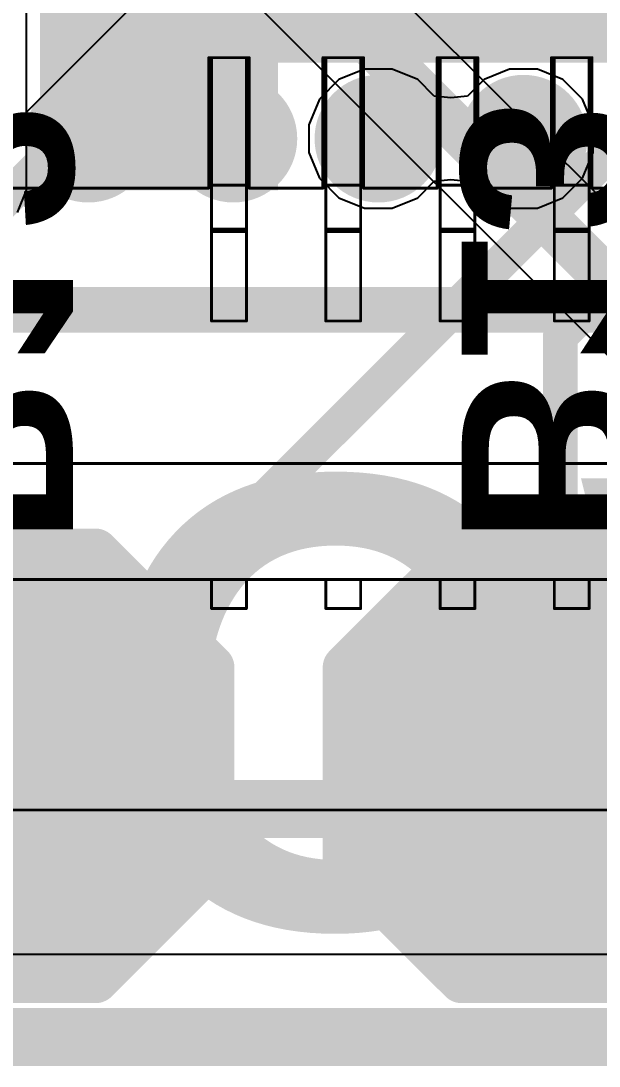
# Model space of a CAD drawing. Header units: inches. Extents: x -11 to 5433, y -4 to 5447.
# Drawn here: x 7.078 to 9.609, y -3.627 to 0.953 of the extents above; entities that cross this region are included whole.
import ezdxf

# ---------------------------------------------------------------- set-up
doc = ezdxf.new("R2010")
doc.units = ezdxf.units.IN
for name, color, linetype in [('Board_outline', 216, 'Continuous'), ('Bottom Layer', 5, 'Continuous'), ('Bottom Overlay', 54, 'Continuous'), ('Bottom Paste', 16, 'Continuous'), ('Bottom Solder', 6, 'Continuous'), ('Ground', 16, 'Continuous'), ('Mechanical 4', 56, 'Continuous'), ('Power', 76, 'Continuous'), ('Top Layer', 1, 'Continuous'), ('Top Overlay', 2, 'Continuous'), ('Top Paste', 8, 'Continuous'), ('Top Solder', 216, 'Continuous')]:
    doc.layers.add(name, color=color, linetype=linetype)
doc.styles.add('Arial_Bold', font='', dxfattribs={"height": 0.2})
doc.styles.get('Arial_Bold').set_extended_font_data('Arial', bold=True)

# ---------------------------------------------------------------- blocks, each defined once
blk = doc.blocks.new('T__________B_127')
at = {"layer": 'Bottom Layer'}
blk.add_hatch(color=5, dxfattribs=at).paths.add_polyline_path([(0.381, 0.762), (-0.381, 0.762), (-0.762, 0.381), (-0.762, -0.381), (-0.381, -0.762), (0.381, -0.762), (0.762, -0.381), (0.762, 0.381)])
at = {"layer": 'Bottom Paste'}
blk.add_hatch(color=16, dxfattribs=at).paths.add_polyline_path([(0.381, 0.762), (-0.381, 0.762), (-0.762, 0.381), (-0.762, -0.381), (-0.381, -0.762), (0.381, -0.762), (0.762, -0.381), (0.762, 0.381)])
at = {"layer": 'Bottom Solder'}
blk.add_hatch(color=6, dxfattribs=at).paths.add_polyline_path([(0.4318, 0.8636), (-0.4318, 0.8636), (-0.8636, 0.4318), (-0.8636, -0.4318), (-0.4318, -0.8636), (0.4318, -0.8636), (0.8636, -0.4318), (0.8636, 0.4318)])
at = {"layer": 'Bottom Overlay'}
for points in [[(-0.4318, 0.9398, 0.2, 0.2, 0), (-0.9398, 0.4318, 0.2, 0.2, 0)], [(-0.4318, 0.9398, 0.2, 0.2, 0), (0.4318, 0.9398, 0.2, 0.2, 0)], [(0.4318, 0.9398, 0.2, 0.2, 0), (0.9398, 0.4318, 0.2, 0.2, 0)], [(-0.9398, 0.4318, 0.2, 0.2, 0), (-0.9398, -0.4318, 0.2, 0.2, 0)], [(0.9398, 0.4318, 0.2, 0.2, 0), (0.9398, -0.4318, 0.2, 0.2, 0)], [(-0.9398, -0.4318, 0.2, 0.2, 0), (-0.4318, -0.9398, 0.2, 0.2, 0)], [(0.9398, -0.4318, 0.2, 0.2, 0), (0.4318, -0.9398, 0.2, 0.2, 0)], [(-0.4318, -0.9398, 0.2, 0.2, 0), (0.4318, -0.9398, 0.2, 0.2, 0)]]:
    blk.add_lwpolyline(points, format="xyseb", dxfattribs=at)
for points in [[(-0.4818, 0.9398, 0.1, 0.1, 1), (-0.3818, 0.9398, 0.1, 0.1, 1)], [(-0.4818, 0.9398, 0.1, 0.1, 1), (-0.3818, 0.9398, 0.1, 0.1, 1)], [(0.3818, 0.9398, 0.1, 0.1, 1), (0.4818, 0.9398, 0.1, 0.1, 1)], [(0.3818, 0.9398, 0.1, 0.1, 1), (0.4818, 0.9398, 0.1, 0.1, 1)], [(-0.9898, 0.4318, 0.1, 0.1, 1), (-0.8898, 0.4318, 0.1, 0.1, 1)], [(-0.9898, 0.4318, 0.1, 0.1, 1), (-0.8898, 0.4318, 0.1, 0.1, 1)], [(0.8898, 0.4318, 0.1, 0.1, 1), (0.9898, 0.4318, 0.1, 0.1, 1)], [(0.8898, 0.4318, 0.1, 0.1, 1), (0.9898, 0.4318, 0.1, 0.1, 1)], [(-0.9898, -0.4318, 0.1, 0.1, 1), (-0.8898, -0.4318, 0.1, 0.1, 1)], [(-0.9898, -0.4318, 0.1, 0.1, 1), (-0.8898, -0.4318, 0.1, 0.1, 1)], [(0.8898, -0.4318, 0.1, 0.1, 1), (0.9898, -0.4318, 0.1, 0.1, 1)], [(0.8898, -0.4318, 0.1, 0.1, 1), (0.9898, -0.4318, 0.1, 0.1, 1)], [(-0.4818, -0.9398, 0.1, 0.1, 1), (-0.3818, -0.9398, 0.1, 0.1, 1)], [(-0.4818, -0.9398, 0.1, 0.1, 1), (-0.3818, -0.9398, 0.1, 0.1, 1)], [(0.3818, -0.9398, 0.1, 0.1, 1), (0.4818, -0.9398, 0.1, 0.1, 1)], [(0.3818, -0.9398, 0.1, 0.1, 1), (0.4818, -0.9398, 0.1, 0.1, 1)]]:
    blk.add_lwpolyline(points, format="xyseb", close=True, dxfattribs=at)
blk = doc.blocks.new('T__________B_128')
at = {"layer": 'Bottom Layer'}
blk.add_hatch(color=5, dxfattribs=at).paths.add_polyline_path([(0.381, 0.762), (-0.381, 0.762), (-0.762, 0.381), (-0.762, -0.381), (-0.381, -0.762), (0.381, -0.762), (0.762, -0.381), (0.762, 0.381)])
at = {"layer": 'Bottom Paste'}
blk.add_hatch(color=16, dxfattribs=at).paths.add_polyline_path([(0.381, 0.762), (-0.381, 0.762), (-0.762, 0.381), (-0.762, -0.381), (-0.381, -0.762), (0.381, -0.762), (0.762, -0.381), (0.762, 0.381)])
at = {"layer": 'Bottom Solder'}
blk.add_hatch(color=6, dxfattribs=at).paths.add_polyline_path([(0.4318, 0.8636), (-0.4318, 0.8636), (-0.8636, 0.4318), (-0.8636, -0.4318), (-0.4318, -0.8636), (0.4318, -0.8636), (0.8636, -0.4318), (0.8636, 0.4318)])
at = {"layer": 'Bottom Overlay'}
for points in [[(-0.4318, 0.9398, 0.2, 0.2, 0), (-0.9398, 0.4318, 0.2, 0.2, 0)], [(-0.4318, 0.9398, 0.2, 0.2, 0), (0.4318, 0.9398, 0.2, 0.2, 0)], [(0.4318, 0.9398, 0.2, 0.2, 0), (0.9398, 0.4318, 0.2, 0.2, 0)], [(-0.9398, 0.4318, 0.2, 0.2, 0), (-0.9398, -0.4318, 0.2, 0.2, 0)], [(0.9398, 0.4318, 0.2, 0.2, 0), (0.9398, -0.4318, 0.2, 0.2, 0)], [(-0.9398, -0.4318, 0.2, 0.2, 0), (-0.4318, -0.9398, 0.2, 0.2, 0)], [(0.9398, -0.4318, 0.2, 0.2, 0), (0.4318, -0.9398, 0.2, 0.2, 0)], [(-0.4318, -0.9398, 0.2, 0.2, 0), (0.4318, -0.9398, 0.2, 0.2, 0)]]:
    blk.add_lwpolyline(points, format="xyseb", dxfattribs=at)
for points in [[(-0.4818, 0.9398, 0.1, 0.1, 1), (-0.3818, 0.9398, 0.1, 0.1, 1)], [(-0.4818, 0.9398, 0.1, 0.1, 1), (-0.3818, 0.9398, 0.1, 0.1, 1)], [(0.3818, 0.9398, 0.1, 0.1, 1), (0.4818, 0.9398, 0.1, 0.1, 1)], [(0.3818, 0.9398, 0.1, 0.1, 1), (0.4818, 0.9398, 0.1, 0.1, 1)], [(-0.9898, 0.4318, 0.1, 0.1, 1), (-0.8898, 0.4318, 0.1, 0.1, 1)], [(-0.9898, 0.4318, 0.1, 0.1, 1), (-0.8898, 0.4318, 0.1, 0.1, 1)], [(0.8898, 0.4318, 0.1, 0.1, 1), (0.9898, 0.4318, 0.1, 0.1, 1)], [(0.8898, 0.4318, 0.1, 0.1, 1), (0.9898, 0.4318, 0.1, 0.1, 1)], [(-0.9898, -0.4318, 0.1, 0.1, 1), (-0.8898, -0.4318, 0.1, 0.1, 1)], [(-0.9898, -0.4318, 0.1, 0.1, 1), (-0.8898, -0.4318, 0.1, 0.1, 1)], [(0.8898, -0.4318, 0.1, 0.1, 1), (0.9898, -0.4318, 0.1, 0.1, 1)], [(0.8898, -0.4318, 0.1, 0.1, 1), (0.9898, -0.4318, 0.1, 0.1, 1)], [(-0.4818, -0.9398, 0.1, 0.1, 1), (-0.3818, -0.9398, 0.1, 0.1, 1)], [(-0.4818, -0.9398, 0.1, 0.1, 1), (-0.3818, -0.9398, 0.1, 0.1, 1)], [(0.3818, -0.9398, 0.1, 0.1, 1), (0.4818, -0.9398, 0.1, 0.1, 1)], [(0.3818, -0.9398, 0.1, 0.1, 1), (0.4818, -0.9398, 0.1, 0.1, 1)]]:
    blk.add_lwpolyline(points, format="xyseb", close=True, dxfattribs=at)
blk = doc.blocks.new('ADM6_30_01_5_L_4_2_A_TR_158')
at = {"layer": 'Top Layer'}
h = blk.add_hatch(color=1, dxfattribs=at)
edge = h.paths.add_edge_path()
edge.add_arc((6.0325, 1.75), 0.178, 0, 360)
h = blk.add_hatch(color=1, dxfattribs=at)
edge = h.paths.add_edge_path()
edge.add_arc((6.6675, 1.75), 0.178, 0, 360)
h = blk.add_hatch(color=1, dxfattribs=at)
edge = h.paths.add_edge_path()
edge.add_arc((7.3025, 1.75), 0.178, 0, 360)
h = blk.add_hatch(color=1, dxfattribs=at)
edge = h.paths.add_edge_path()
edge.add_arc((7.9375, 1.75), 0.178, 0, 360)
at = {"layer": 'Top Paste'}
h = blk.add_hatch(color=8, dxfattribs=at)
edge = h.paths.add_edge_path()
edge.add_arc((6.0325, 1.75), 0.178, 0, 360)
h = blk.add_hatch(color=8, dxfattribs=at)
edge = h.paths.add_edge_path()
edge.add_arc((6.6675, 1.75), 0.178, 0, 360)
h = blk.add_hatch(color=8, dxfattribs=at)
edge = h.paths.add_edge_path()
edge.add_arc((7.3025, 1.75), 0.178, 0, 360)
h = blk.add_hatch(color=8, dxfattribs=at)
edge = h.paths.add_edge_path()
edge.add_arc((7.9375, 1.75), 0.178, 0, 360)
at = {"layer": 'Top Solder'}
h = blk.add_hatch(color=216, dxfattribs=at)
edge = h.paths.add_edge_path()
edge.add_arc((6.0325, 1.75), 0.2796, 0, 360)
h = blk.add_hatch(color=216, dxfattribs=at)
edge = h.paths.add_edge_path()
edge.add_arc((6.6675, 1.75), 0.2796, 0, 360)
h = blk.add_hatch(color=216, dxfattribs=at)
edge = h.paths.add_edge_path()
edge.add_arc((7.3025, 1.75), 0.2796, 0, 360)
h = blk.add_hatch(color=216, dxfattribs=at)
edge = h.paths.add_edge_path()
edge.add_arc((7.9375, 1.75), 0.2796, 0, 360)
at = {"layer": 'Top Overlay'}
blk.add_lwpolyline([(11.178, 2.5, 0.2, 0.2, 0), (-11.178, 2.5, 0.2, 0.2, 0)], format="xyseb", dxfattribs=at)

msp = doc.modelspace()

# ---------------------------------------------------------------- hatches: boundary and pattern name
at = {"layer": 'Top Layer'}
for points in [[(7.1617, 0.2108), (8.2031, 0.2108), (8.2031, 5.7151), (7.1617, 5.7151)], [(7.1617, 0.7696), (9.4985, 0.7696), (9.4985, 2.6418), (7.1617, 2.6418)], [(8.0081, 0.7696), (24.7131, 0.7696), (24.7131, 1.049), (8.0081, 1.049)]]:
    msp.add_hatch(color=1, dxfattribs=at).paths.add_polyline_path(points)

# ---------------------------------------------------------------- linework, layer by layer
at = {"layer": 'Board_outline'}
msp.add_lwpolyline([(-9.9266, -3.5, 0.254, 0.254, 0), (66.0734, -3.5, 0.254, 0.254, 0)], format="xyseb", dxfattribs=at)
at = {"layer": 'Bottom Layer'}
msp.add_line((7.9143, 1.3659), (6.2352, -0.3133), dxfattribs=at)
for points in [[(4.5301, -2.3114, 0.1524, 0.1524, 0), (8.0608, 1.2194, 0.1524, 0.1524, 0)], [(6.9729, -2.3114, 0.1524, 0.1524, 0), (10.1225, 0.8382, 0.1524, 0.1524, 0)], [(9.4391, -0.4307, 0.1524, 0.1524, 0), (10.2011, 0.3313, 0.1524, 0.1524, 0)], [(9.4391, -2.3114, 0.1524, 0.1524, 0), (9.4391, -0.4307, 0.1524, 0.1524, 0)]]:
    msp.add_lwpolyline(points, format="xyseb", dxfattribs=at)
for points in [[(9.401, -0.4307, 0.0762, 0.0762, 1), (9.4772, -0.4307, 0.0762, 0.0762, 1)], [(9.401, -0.4307, 0.0762, 0.0762, 1), (9.4772, -0.4307, 0.0762, 0.0762, 1)], [(9.401, -2.3114, 0.0762, 0.0762, 1), (9.4772, -2.3114, 0.0762, 0.0762, 1)]]:
    msp.add_lwpolyline(points, format="xyseb", close=True, dxfattribs=at)
at = {"layer": 'Ground'}
for p, q in [((10.0214, -0.2274), (4.8794, 4.9146)), ((5.5157, 3.6191), (12.0174, -2.8826)), ((32.1186, -3.1374), (-9.9266, -3.1374))]:
    msp.add_line(p, q, dxfattribs=at)
msp.add_lwpolyline([(4.7146, 4.7498, 0.2032, 0.2032, 0), (12.1822, -2.7178, 0.2032, 0.2032, 0)], format="xyseb", dxfattribs=at)
at = {"layer": 'Mechanical 4'}
for points in [[(7.9, 0.22, 0.0127, 0.0127, 0), (7.9, 0.7915, 0.0127, 0.0127, 0)], [(7.9, 0.7915, 0.0127, 0.0127, 0), (8.0778, 0.7915, 0.0127, 0.0127, 0)], [(7.9127, -0.362, 0.0127, 0.0127, 0), (7.9127, 0.7915, 0.0127, 0.0127, 0)], [(8.0651, -0.362, 0.0127, 0.0127, 0), (8.0651, 0.7915, 0.0127, 0.0127, 0)], [(8.0778, 0.22, 0.0127, 0.0127, 0), (8.0778, 0.7915, 0.0127, 0.0127, 0)], [(8.4001, 0.22, 0.0127, 0.0127, 0), (8.4001, 0.7915, 0.0127, 0.0127, 0)], [(8.4001, 0.7915, 0.0127, 0.0127, 0), (8.5779, 0.7915, 0.0127, 0.0127, 0)], [(8.4128, -0.362, 0.0127, 0.0127, 0), (8.4128, 0.7915, 0.0127, 0.0127, 0)], [(8.5652, -0.362, 0.0127, 0.0127, 0), (8.5652, 0.7915, 0.0127, 0.0127, 0)], [(8.5779, 0.22, 0.0127, 0.0127, 0), (8.5779, 0.7915, 0.0127, 0.0127, 0)], [(8.9003, 0.22, 0.0127, 0.0127, 0), (8.9003, 0.7915, 0.0127, 0.0127, 0)], [(8.9003, 0.7915, 0.0127, 0.0127, 0), (9.0781, 0.7915, 0.0127, 0.0127, 0)], [(8.913, -0.362, 0.0127, 0.0127, 0), (8.913, 0.7915, 0.0127, 0.0127, 0)], [(9.0654, -0.362, 0.0127, 0.0127, 0), (9.0654, 0.7915, 0.0127, 0.0127, 0)], [(9.0781, 0.22, 0.0127, 0.0127, 0), (9.0781, 0.7915, 0.0127, 0.0127, 0)], [(9.4004, 0.22, 0.0127, 0.0127, 0), (9.4004, 0.7915, 0.0127, 0.0127, 0)], [(9.4004, 0.7915, 0.0127, 0.0127, 0), (9.5782, 0.7915, 0.0127, 0.0127, 0)], [(9.4131, -0.362, 0.0127, 0.0127, 0), (9.4131, 0.7915, 0.0127, 0.0127, 0)], [(9.5655, -0.362, 0.0127, 0.0127, 0), (9.5655, 0.7915, 0.0127, 0.0127, 0)], [(9.5782, 0.22, 0.0127, 0.0127, 0), (9.5782, 0.7915, 0.0127, 0.0127, 0)], [(7.9127, 0.233, 0.0127, 0.0127, 0), (8.0651, 0.233, 0.0127, 0.0127, 0)], [(8.4128, 0.233, 0.0127, 0.0127, 0), (8.5652, 0.233, 0.0127, 0.0127, 0)], [(8.913, 0.233, 0.0127, 0.0127, 0), (9.0654, 0.233, 0.0127, 0.0127, 0)], [(9.4131, 0.233, 0.0127, 0.0127, 0), (9.5655, 0.233, 0.0127, 0.0127, 0)], [(6.8309, 0.22, 0.0127, 0.0127, 0), (7.9, 0.22, 0.0127, 0.0127, 0)], [(8.0778, 0.22, 0.0127, 0.0127, 0), (8.4001, 0.22, 0.0127, 0.0127, 0)], [(8.5779, 0.22, 0.0127, 0.0127, 0), (8.9003, 0.22, 0.0127, 0.0127, 0)], [(9.0781, 0.22, 0.0127, 0.0127, 0), (9.4004, 0.22, 0.0127, 0.0127, 0)], [(9.5782, 0.22, 0.0127, 0.0127, 0), (9.9005, 0.22, 0.0127, 0.0127, 0)], [(7.9127, 0.0397, 0.0127, 0.0127, 0), (8.0651, 0.0397, 0.0127, 0.0127, 0)], [(8.4128, 0.0397, 0.0127, 0.0127, 0), (8.5652, 0.0397, 0.0127, 0.0127, 0)], [(8.913, 0.0397, 0.0127, 0.0127, 0), (9.0654, 0.0397, 0.0127, 0.0127, 0)], [(9.4131, 0.0397, 0.0127, 0.0127, 0), (9.5655, 0.0397, 0.0127, 0.0127, 0)], [(7.9127, 0.0293, 0.0127, 0.0127, 0), (8.0651, 0.0293, 0.0127, 0.0127, 0)], [(8.4128, 0.0293, 0.0127, 0.0127, 0), (8.5652, 0.0293, 0.0127, 0.0127, 0)], [(8.913, 0.0293, 0.0127, 0.0127, 0), (9.0654, 0.0293, 0.0127, 0.0127, 0)], [(9.4131, 0.0293, 0.0127, 0.0127, 0), (9.5655, 0.0293, 0.0127, 0.0127, 0)], [(7.9127, -0.362, 0.0127, 0.0127, 0), (8.0651, -0.362, 0.0127, 0.0127, 0)], [(8.4128, -0.362, 0.0127, 0.0127, 0), (8.5652, -0.362, 0.0127, 0.0127, 0)], [(8.913, -0.362, 0.0127, 0.0127, 0), (9.0654, -0.362, 0.0127, 0.0127, 0)], [(9.4131, -0.362, 0.0127, 0.0127, 0), (9.5655, -0.362, 0.0127, 0.0127, 0)], [(6.5541, -0.9865, 0.0127, 0.0127, 0), (12.5352, -0.9865, 0.0127, 0.0127, 0)], [(4.5919, -1.4945, 0.0127, 0.0127, 0), (13.2634, -1.4945, 0.0127, 0.0127, 0)], [(7.9127, -1.622, 0.0127, 0.0127, 0), (7.9127, -1.4945, 0.0127, 0.0127, 0)], [(8.0651, -1.622, 0.0127, 0.0127, 0), (8.0651, -1.4945, 0.0127, 0.0127, 0)], [(8.4128, -1.622, 0.0127, 0.0127, 0), (8.4128, -1.4945, 0.0127, 0.0127, 0)], [(8.5652, -1.622, 0.0127, 0.0127, 0), (8.5652, -1.4945, 0.0127, 0.0127, 0)], [(8.913, -1.622, 0.0127, 0.0127, 0), (8.913, -1.4945, 0.0127, 0.0127, 0)], [(9.0654, -1.622, 0.0127, 0.0127, 0), (9.0654, -1.4945, 0.0127, 0.0127, 0)], [(9.4131, -1.622, 0.0127, 0.0127, 0), (9.4131, -1.4945, 0.0127, 0.0127, 0)], [(9.5655, -1.622, 0.0127, 0.0127, 0), (9.5655, -1.4945, 0.0127, 0.0127, 0)], [(7.9127, -1.622, 0.0127, 0.0127, 0), (8.0651, -1.622, 0.0127, 0.0127, 0)], [(8.4128, -1.622, 0.0127, 0.0127, 0), (8.5652, -1.622, 0.0127, 0.0127, 0)], [(8.913, -1.622, 0.0127, 0.0127, 0), (9.0654, -1.622, 0.0127, 0.0127, 0)], [(9.4131, -1.622, 0.0127, 0.0127, 0), (9.5655, -1.622, 0.0127, 0.0127, 0)], [(-2.5, -2.5, 0.254, 0.254, 0), (67.5, -2.5, 0.254, 0.254, 0)], [(-2.5028, -2.505, 0.0127, 0.0127, 0), (67.4972, -2.505, 0.0127, 0.0127, 0)]]:
    msp.add_lwpolyline(points, format="xyseb", dxfattribs=at)
for points in [[(7.8968, 0.7915, 0.00635, 0.00635, 1), (7.9032, 0.7915, 0.00635, 0.00635, 1)], [(7.8968, 0.7915, 0.00635, 0.00635, 1), (7.9032, 0.7915, 0.00635, 0.00635, 1)], [(7.9095, 0.7915, 0.00635, 0.00635, 1), (7.9159, 0.7915, 0.00635, 0.00635, 1)], [(8.0619, 0.7915, 0.00635, 0.00635, 1), (8.0683, 0.7915, 0.00635, 0.00635, 1)], [(8.0746, 0.7915, 0.00635, 0.00635, 1), (8.081, 0.7915, 0.00635, 0.00635, 1)], [(8.0746, 0.7915, 0.00635, 0.00635, 1), (8.081, 0.7915, 0.00635, 0.00635, 1)], [(8.397, 0.7915, 0.00635, 0.00635, 1), (8.4033, 0.7915, 0.00635, 0.00635, 1)], [(8.397, 0.7915, 0.00635, 0.00635, 1), (8.4033, 0.7915, 0.00635, 0.00635, 1)], [(8.4097, 0.7915, 0.00635, 0.00635, 1), (8.416, 0.7915, 0.00635, 0.00635, 1)], [(8.5621, 0.7915, 0.00635, 0.00635, 1), (8.5684, 0.7915, 0.00635, 0.00635, 1)], [(8.5748, 0.7915, 0.00635, 0.00635, 1), (8.5811, 0.7915, 0.00635, 0.00635, 1)], [(8.5748, 0.7915, 0.00635, 0.00635, 1), (8.5811, 0.7915, 0.00635, 0.00635, 1)], [(8.8971, 0.7915, 0.00635, 0.00635, 1), (8.9034, 0.7915, 0.00635, 0.00635, 1)], [(8.8971, 0.7915, 0.00635, 0.00635, 1), (8.9034, 0.7915, 0.00635, 0.00635, 1)], [(8.9098, 0.7915, 0.00635, 0.00635, 1), (8.9161, 0.7915, 0.00635, 0.00635, 1)], [(9.0622, 0.7915, 0.00635, 0.00635, 1), (9.0685, 0.7915, 0.00635, 0.00635, 1)], [(9.0749, 0.7915, 0.00635, 0.00635, 1), (9.0812, 0.7915, 0.00635, 0.00635, 1)], [(9.0749, 0.7915, 0.00635, 0.00635, 1), (9.0812, 0.7915, 0.00635, 0.00635, 1)], [(9.3972, 0.7915, 0.00635, 0.00635, 1), (9.4036, 0.7915, 0.00635, 0.00635, 1)], [(9.3972, 0.7915, 0.00635, 0.00635, 1), (9.4036, 0.7915, 0.00635, 0.00635, 1)], [(9.4099, 0.7915, 0.00635, 0.00635, 1), (9.4163, 0.7915, 0.00635, 0.00635, 1)], [(9.5623, 0.7915, 0.00635, 0.00635, 1), (9.5687, 0.7915, 0.00635, 0.00635, 1)], [(9.575, 0.7915, 0.00635, 0.00635, 1), (9.5814, 0.7915, 0.00635, 0.00635, 1)], [(9.575, 0.7915, 0.00635, 0.00635, 1), (9.5814, 0.7915, 0.00635, 0.00635, 1)], [(7.9095, 0.233, 0.00635, 0.00635, 1), (7.9159, 0.233, 0.00635, 0.00635, 1)], [(8.0619, 0.233, 0.00635, 0.00635, 1), (8.0683, 0.233, 0.00635, 0.00635, 1)], [(8.4097, 0.233, 0.00635, 0.00635, 1), (8.416, 0.233, 0.00635, 0.00635, 1)], [(8.5621, 0.233, 0.00635, 0.00635, 1), (8.5684, 0.233, 0.00635, 0.00635, 1)], [(8.9098, 0.233, 0.00635, 0.00635, 1), (8.9161, 0.233, 0.00635, 0.00635, 1)], [(9.0622, 0.233, 0.00635, 0.00635, 1), (9.0685, 0.233, 0.00635, 0.00635, 1)], [(9.4099, 0.233, 0.00635, 0.00635, 1), (9.4163, 0.233, 0.00635, 0.00635, 1)], [(9.5623, 0.233, 0.00635, 0.00635, 1), (9.5687, 0.233, 0.00635, 0.00635, 1)], [(7.8968, 0.22, 0.00635, 0.00635, 1), (7.9032, 0.22, 0.00635, 0.00635, 1)], [(7.8968, 0.22, 0.00635, 0.00635, 1), (7.9032, 0.22, 0.00635, 0.00635, 1)], [(8.0746, 0.22, 0.00635, 0.00635, 1), (8.081, 0.22, 0.00635, 0.00635, 1)], [(8.0746, 0.22, 0.00635, 0.00635, 1), (8.081, 0.22, 0.00635, 0.00635, 1)], [(8.397, 0.22, 0.00635, 0.00635, 1), (8.4033, 0.22, 0.00635, 0.00635, 1)], [(8.397, 0.22, 0.00635, 0.00635, 1), (8.4033, 0.22, 0.00635, 0.00635, 1)], [(8.5748, 0.22, 0.00635, 0.00635, 1), (8.5811, 0.22, 0.00635, 0.00635, 1)], [(8.5748, 0.22, 0.00635, 0.00635, 1), (8.5811, 0.22, 0.00635, 0.00635, 1)], [(8.8971, 0.22, 0.00635, 0.00635, 1), (8.9034, 0.22, 0.00635, 0.00635, 1)], [(8.8971, 0.22, 0.00635, 0.00635, 1), (8.9034, 0.22, 0.00635, 0.00635, 1)], [(9.0749, 0.22, 0.00635, 0.00635, 1), (9.0812, 0.22, 0.00635, 0.00635, 1)], [(9.0749, 0.22, 0.00635, 0.00635, 1), (9.0812, 0.22, 0.00635, 0.00635, 1)], [(9.3972, 0.22, 0.00635, 0.00635, 1), (9.4036, 0.22, 0.00635, 0.00635, 1)], [(9.3972, 0.22, 0.00635, 0.00635, 1), (9.4036, 0.22, 0.00635, 0.00635, 1)], [(9.575, 0.22, 0.00635, 0.00635, 1), (9.5814, 0.22, 0.00635, 0.00635, 1)], [(9.575, 0.22, 0.00635, 0.00635, 1), (9.5814, 0.22, 0.00635, 0.00635, 1)], [(7.9095, 0.0397, 0.00635, 0.00635, 1), (7.9159, 0.0397, 0.00635, 0.00635, 1)], [(8.0619, 0.0397, 0.00635, 0.00635, 1), (8.0683, 0.0397, 0.00635, 0.00635, 1)], [(8.4097, 0.0397, 0.00635, 0.00635, 1), (8.416, 0.0397, 0.00635, 0.00635, 1)], [(8.5621, 0.0397, 0.00635, 0.00635, 1), (8.5684, 0.0397, 0.00635, 0.00635, 1)], [(8.9098, 0.0397, 0.00635, 0.00635, 1), (8.9161, 0.0397, 0.00635, 0.00635, 1)], [(9.0622, 0.0397, 0.00635, 0.00635, 1), (9.0685, 0.0397, 0.00635, 0.00635, 1)], [(9.4099, 0.0397, 0.00635, 0.00635, 1), (9.4163, 0.0397, 0.00635, 0.00635, 1)], [(9.5623, 0.0397, 0.00635, 0.00635, 1), (9.5687, 0.0397, 0.00635, 0.00635, 1)], [(7.9095, 0.0293, 0.00635, 0.00635, 1), (7.9159, 0.0293, 0.00635, 0.00635, 1)], [(8.0619, 0.0293, 0.00635, 0.00635, 1), (8.0683, 0.0293, 0.00635, 0.00635, 1)], [(8.4097, 0.0293, 0.00635, 0.00635, 1), (8.416, 0.0293, 0.00635, 0.00635, 1)], [(8.5621, 0.0293, 0.00635, 0.00635, 1), (8.5684, 0.0293, 0.00635, 0.00635, 1)], [(8.9098, 0.0293, 0.00635, 0.00635, 1), (8.9161, 0.0293, 0.00635, 0.00635, 1)], [(9.0622, 0.0293, 0.00635, 0.00635, 1), (9.0685, 0.0293, 0.00635, 0.00635, 1)], [(9.4099, 0.0293, 0.00635, 0.00635, 1), (9.4163, 0.0293, 0.00635, 0.00635, 1)], [(9.5623, 0.0293, 0.00635, 0.00635, 1), (9.5687, 0.0293, 0.00635, 0.00635, 1)], [(7.9095, -0.362, 0.00635, 0.00635, 1), (7.9159, -0.362, 0.00635, 0.00635, 1)], [(7.9095, -0.362, 0.00635, 0.00635, 1), (7.9159, -0.362, 0.00635, 0.00635, 1)], [(8.0619, -0.362, 0.00635, 0.00635, 1), (8.0683, -0.362, 0.00635, 0.00635, 1)], [(8.0619, -0.362, 0.00635, 0.00635, 1), (8.0683, -0.362, 0.00635, 0.00635, 1)], [(8.4097, -0.362, 0.00635, 0.00635, 1), (8.416, -0.362, 0.00635, 0.00635, 1)], [(8.4097, -0.362, 0.00635, 0.00635, 1), (8.416, -0.362, 0.00635, 0.00635, 1)], [(8.5621, -0.362, 0.00635, 0.00635, 1), (8.5684, -0.362, 0.00635, 0.00635, 1)], [(8.5621, -0.362, 0.00635, 0.00635, 1), (8.5684, -0.362, 0.00635, 0.00635, 1)], [(8.9098, -0.362, 0.00635, 0.00635, 1), (8.9161, -0.362, 0.00635, 0.00635, 1)], [(8.9098, -0.362, 0.00635, 0.00635, 1), (8.9161, -0.362, 0.00635, 0.00635, 1)], [(9.0622, -0.362, 0.00635, 0.00635, 1), (9.0685, -0.362, 0.00635, 0.00635, 1)], [(9.0622, -0.362, 0.00635, 0.00635, 1), (9.0685, -0.362, 0.00635, 0.00635, 1)], [(9.4099, -0.362, 0.00635, 0.00635, 1), (9.4163, -0.362, 0.00635, 0.00635, 1)], [(9.4099, -0.362, 0.00635, 0.00635, 1), (9.4163, -0.362, 0.00635, 0.00635, 1)], [(9.5623, -0.362, 0.00635, 0.00635, 1), (9.5687, -0.362, 0.00635, 0.00635, 1)], [(9.5623, -0.362, 0.00635, 0.00635, 1), (9.5687, -0.362, 0.00635, 0.00635, 1)], [(7.9095, -1.4945, 0.00635, 0.00635, 1), (7.9159, -1.4945, 0.00635, 0.00635, 1)], [(8.0619, -1.4945, 0.00635, 0.00635, 1), (8.0683, -1.4945, 0.00635, 0.00635, 1)], [(8.4097, -1.4945, 0.00635, 0.00635, 1), (8.416, -1.4945, 0.00635, 0.00635, 1)], [(8.5621, -1.4945, 0.00635, 0.00635, 1), (8.5684, -1.4945, 0.00635, 0.00635, 1)], [(8.9098, -1.4945, 0.00635, 0.00635, 1), (8.9161, -1.4945, 0.00635, 0.00635, 1)], [(9.0622, -1.4945, 0.00635, 0.00635, 1), (9.0685, -1.4945, 0.00635, 0.00635, 1)], [(9.4099, -1.4945, 0.00635, 0.00635, 1), (9.4163, -1.4945, 0.00635, 0.00635, 1)], [(9.5623, -1.4945, 0.00635, 0.00635, 1), (9.5687, -1.4945, 0.00635, 0.00635, 1)], [(7.9095, -1.622, 0.00635, 0.00635, 1), (7.9159, -1.622, 0.00635, 0.00635, 1)], [(7.9095, -1.622, 0.00635, 0.00635, 1), (7.9159, -1.622, 0.00635, 0.00635, 1)], [(8.0619, -1.622, 0.00635, 0.00635, 1), (8.0683, -1.622, 0.00635, 0.00635, 1)], [(8.0619, -1.622, 0.00635, 0.00635, 1), (8.0683, -1.622, 0.00635, 0.00635, 1)], [(8.4097, -1.622, 0.00635, 0.00635, 1), (8.416, -1.622, 0.00635, 0.00635, 1)], [(8.4097, -1.622, 0.00635, 0.00635, 1), (8.416, -1.622, 0.00635, 0.00635, 1)], [(8.5621, -1.622, 0.00635, 0.00635, 1), (8.5684, -1.622, 0.00635, 0.00635, 1)], [(8.5621, -1.622, 0.00635, 0.00635, 1), (8.5684, -1.622, 0.00635, 0.00635, 1)], [(8.9098, -1.622, 0.00635, 0.00635, 1), (8.9161, -1.622, 0.00635, 0.00635, 1)], [(8.9098, -1.622, 0.00635, 0.00635, 1), (8.9161, -1.622, 0.00635, 0.00635, 1)], [(9.0622, -1.622, 0.00635, 0.00635, 1), (9.0685, -1.622, 0.00635, 0.00635, 1)], [(9.0622, -1.622, 0.00635, 0.00635, 1), (9.0685, -1.622, 0.00635, 0.00635, 1)], [(9.4099, -1.622, 0.00635, 0.00635, 1), (9.4163, -1.622, 0.00635, 0.00635, 1)], [(9.4099, -1.622, 0.00635, 0.00635, 1), (9.4163, -1.622, 0.00635, 0.00635, 1)], [(9.5623, -1.622, 0.00635, 0.00635, 1), (9.5687, -1.622, 0.00635, 0.00635, 1)], [(9.5623, -1.622, 0.00635, 0.00635, 1), (9.5687, -1.622, 0.00635, 0.00635, 1)]]:
    msp.add_lwpolyline(points, format="xyseb", close=True, dxfattribs=at)
at = {"layer": 'Power'}
msp.add_line((32.1926, -3.1374), (0.8741, -3.1374), dxfattribs=at)
at = {"layer": 'Top Layer'}
for p, q in [((7.103, 0.2108), (7.103, 4.1147)), ((8.5824, 0.7417), (8.4703, 0.6953)), ((8.7038, 0.7417), (8.5824, 0.7417)), ((8.8159, 0.6953), (8.7038, 0.7417)), ((9.2174, 0.7417), (9.1053, 0.6953)), ((9.3388, 0.7417), (9.2174, 0.7417)), ((9.4509, 0.6953), (9.3388, 0.7417)), ((8.4703, 0.6953), (8.3845, 0.6095)), ((8.8878, 0.6234), (8.8159, 0.6953)), ((9.1053, 0.6953), (9.0334, 0.6234)), ((9.5367, 0.6095), (9.4509, 0.6953)), ((8.3845, 0.6095), (8.3381, 0.4974)), ((8.9606, 0.6157), (8.8878, 0.6234)), ((9.0334, 0.6234), (8.9606, 0.6157)), ((9.5831, 0.4974), (9.5367, 0.6095)), ((8.3381, 0.4974), (8.3381, 0.3761)), ((9.5831, 0.3761), (9.5831, 0.4974)), ((8.3381, 0.3761), (8.3845, 0.264)), ((9.5367, 0.264), (9.5831, 0.3761)), ((8.3845, 0.264), (8.4703, 0.1782)), ((8.8159, 0.1782), (8.8878, 0.2501)), ((8.8878, 0.2501), (8.9606, 0.2578)), ((8.9606, 0.2578), (9.0334, 0.2501)), ((9.0334, 0.2501), (9.1053, 0.1782)), ((9.4509, 0.1782), (9.5367, 0.264)), ((7.0628, 0.1136), (7.103, 0.2108)), ((8.4703, 0.1782), (8.5824, 0.1317)), ((8.7038, 0.1317), (8.8159, 0.1782)), ((9.1053, 0.1782), (9.2174, 0.1317)), ((9.3388, 0.1317), (9.4509, 0.1782)), ((8.5824, 0.1317), (8.7038, 0.1317)), ((9.2174, 0.1317), (9.3388, 0.1317)), ((28.2753, -3.1374), (-9.9266, -3.1374))]:
    msp.add_line(p, q, dxfattribs=at)

# ---------------------------------------------------------------- block references
for name, p, rotation in [('ADM6_30_01_5_L_4_2_A_TR_158', (15.3106, 2.1867), 180), ('T__________B_128', (6.9729, -2.3114), 90), ('T__________B_127', (9.4391, -2.3114), 90)]:
    msp.add_blockref(name, p, dxfattribs=dict(rotation=rotation))

# ---------------------------------------------------------------- texts
at = {"layer": 'Bottom Overlay', "style": 'Arial_Bold', "text_generation_flag": 2}
for s, p in [('B12', (6.5439, -1.3456)), ('B13', (9.0078, -1.3456))]:
    msp.add_text(s, height=0.762, rotation=270, dxfattribs=at).set_placement(p)
at = {"layer": 'Top Overlay', "style": 'Arial_Bold'}
msp.add_text('POWER MODULE V.11.0.0', height=1.968, rotation=360, dxfattribs=at).set_placement((5.5555, -3.0195))

doc.saveas('drawing.dxf')
